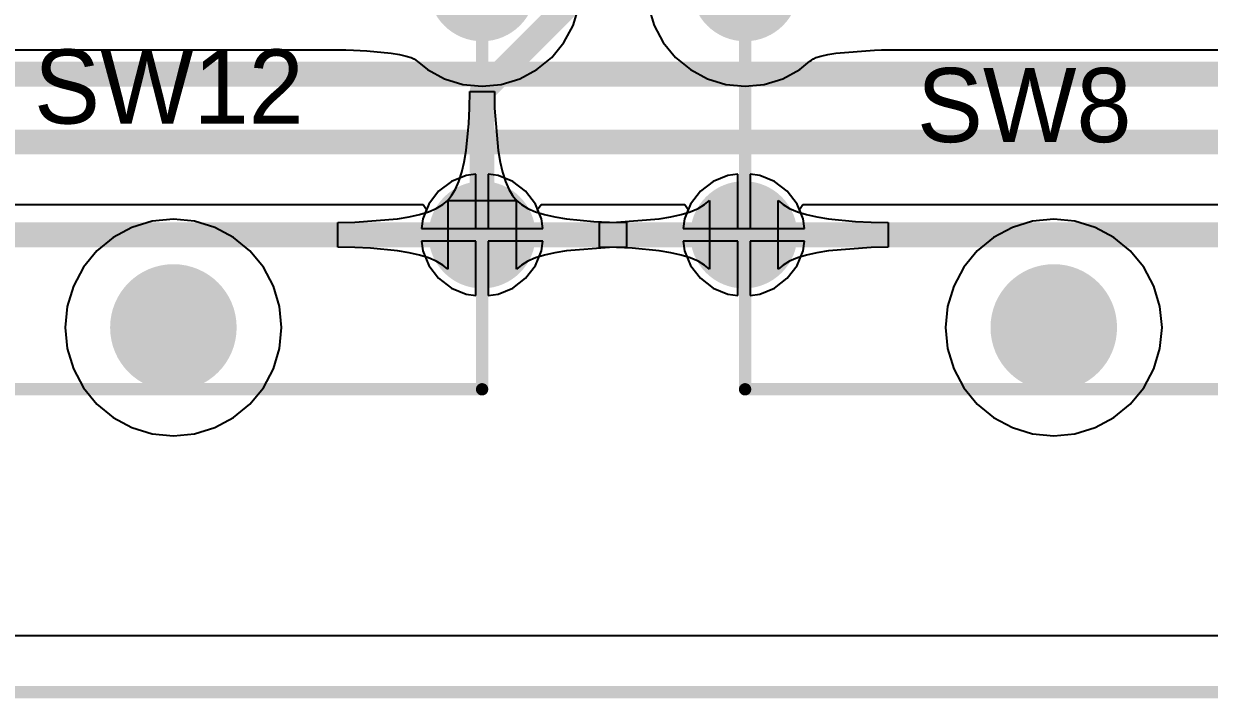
# Model space of a CAD drawing. Header units: millimetres. Extents: x 0 to 140, y 0 to 130.
# Drawn here: x 57.83 to 82.22, y -0.13 to 13.74 of the extents above; entities that cross this region are included whole.
import ezdxf

# ---------------------------------------------------------------- set-up
doc = ezdxf.new("R2010")
doc.units = ezdxf.units.MM
for name, color, linetype in [('BottomLayer', 5, 'Continuous'), ('BottomSolder', 6, 'Continuous'), ('KeepOutLayer', 6, 'Continuous'), ('MultiLayer', 9, 'Continuous'), ('PadHoleLayer', 156, 'Continuous'), ('TopLayer', 1, 'Continuous'), ('TopOverlay', 2, 'Continuous'), ('TopSolder', 216, 'Continuous')]:
    doc.layers.add(name, color=color, linetype=linetype)

# ---------------------------------------------------------------- blocks, each defined once
blk = doc.blocks.new('SW_4P_B_20')
at = {"layer": 'BottomLayer'}
h = blk.add_hatch(color=5, dxfattribs=at)
edge = h.paths.add_edge_path()
edge.add_arc((-0.0254, 4.445), 1.2, 0, 360)
h = blk.add_hatch(color=5, dxfattribs=at)
edge = h.paths.add_edge_path()
edge.add_arc((-6.3754, 2.54), 1, 0, 360)
h = blk.add_hatch(color=5, dxfattribs=at)
edge = h.paths.add_edge_path()
edge.add_arc((6.35, 2.54), 1, 0, 360)
h = blk.add_hatch(color=5, dxfattribs=at)
edge = h.paths.add_edge_path()
edge.add_arc((-6.3754, -2.54), 1, 0, 360)
h = blk.add_hatch(color=5, dxfattribs=at)
edge = h.paths.add_edge_path()
edge.add_arc((6.3246, -2.54), 1, 0, 360)
h = blk.add_hatch(color=5, dxfattribs=at)
edge = h.paths.add_edge_path()
edge.add_arc((-0.0254, -4.445), 1.2, 0, 360)
at = {"layer": 'BottomSolder'}
h = blk.add_hatch(color=6, dxfattribs=at)
edge = h.paths.add_edge_path()
edge.add_arc((-0.0254, 4.445), 1.3016, 0, 360)
h = blk.add_hatch(color=6, dxfattribs=at)
edge = h.paths.add_edge_path()
edge.add_arc((-6.3754, 2.54), 1.1016, 0, 360)
h = blk.add_hatch(color=6, dxfattribs=at)
edge = h.paths.add_edge_path()
edge.add_arc((6.35, 2.54), 1.1016, 0, 360)
h = blk.add_hatch(color=6, dxfattribs=at)
edge = h.paths.add_edge_path()
edge.add_arc((-6.3754, -2.54), 1.1016, 0, 360)
h = blk.add_hatch(color=6, dxfattribs=at)
edge = h.paths.add_edge_path()
edge.add_arc((6.3246, -2.54), 1.1016, 0, 360)
h = blk.add_hatch(color=6, dxfattribs=at)
edge = h.paths.add_edge_path()
edge.add_arc((-0.0254, -4.445), 1.3016, 0, 360)
at = {"layer": 'MultiLayer'}
h = blk.add_hatch(color=9, dxfattribs=at)
edge = h.paths.add_edge_path()
edge.add_arc((-0.0254, 4.445), 1.2, 0, 360)
h = blk.add_hatch(color=9, dxfattribs=at)
edge = h.paths.add_edge_path()
edge.add_arc((-6.3754, 2.54), 1, 0, 360)
h = blk.add_hatch(color=9, dxfattribs=at)
edge = h.paths.add_edge_path()
edge.add_arc((6.35, 2.54), 1, 0, 360)
h = blk.add_hatch(color=9, dxfattribs=at)
edge = h.paths.add_edge_path()
edge.add_arc((-6.3754, -2.54), 1, 0, 360)
h = blk.add_hatch(color=9, dxfattribs=at)
edge = h.paths.add_edge_path()
edge.add_arc((6.3246, -2.54), 1, 0, 360)
h = blk.add_hatch(color=9, dxfattribs=at)
edge = h.paths.add_edge_path()
edge.add_arc((-0.0254, -4.445), 1.2, 0, 360)
at = {"layer": 'PadHoleLayer'}
h = blk.add_hatch(color=156, dxfattribs=at)
edge = h.paths.add_edge_path()
edge.add_arc((-0.0254, 4.445), 1, 0, 360)
h = blk.add_hatch(color=156, dxfattribs=at)
edge = h.paths.add_edge_path()
edge.add_arc((-6.3754, 2.54), 0.6, 0, 360)
h = blk.add_hatch(color=156, dxfattribs=at)
edge = h.paths.add_edge_path()
edge.add_arc((6.35, 2.54), 0.6, 0, 360)
h = blk.add_hatch(color=156, dxfattribs=at)
edge = h.paths.add_edge_path()
edge.add_arc((-6.3754, -2.54), 0.6, 0, 360)
h = blk.add_hatch(color=156, dxfattribs=at)
edge = h.paths.add_edge_path()
edge.add_arc((6.3246, -2.54), 0.6, 0, 360)
h = blk.add_hatch(color=156, dxfattribs=at)
edge = h.paths.add_edge_path()
edge.add_arc((-0.0254, -4.445), 1, 0, 360)
at = {"layer": 'TopLayer'}
h = blk.add_hatch(color=1, dxfattribs=at)
edge = h.paths.add_edge_path()
edge.add_arc((-0.0254, 4.445), 1.2, 0, 360)
h = blk.add_hatch(color=1, dxfattribs=at)
edge = h.paths.add_edge_path()
edge.add_arc((-6.3754, 2.54), 1, 0, 360)
h = blk.add_hatch(color=1, dxfattribs=at)
edge = h.paths.add_edge_path()
edge.add_arc((6.35, 2.54), 1, 0, 360)
h = blk.add_hatch(color=1, dxfattribs=at)
edge = h.paths.add_edge_path()
edge.add_arc((-6.3754, -2.54), 1, 0, 360)
h = blk.add_hatch(color=1, dxfattribs=at)
edge = h.paths.add_edge_path()
edge.add_arc((6.3246, -2.54), 1, 0, 360)
h = blk.add_hatch(color=1, dxfattribs=at)
edge = h.paths.add_edge_path()
edge.add_arc((-0.0254, -4.445), 1.2, 0, 360)
at = {"layer": 'TopSolder'}
h = blk.add_hatch(color=216, dxfattribs=at)
edge = h.paths.add_edge_path()
edge.add_arc((-0.0254, 4.445), 1.3016, 0, 360)
h = blk.add_hatch(color=216, dxfattribs=at)
edge = h.paths.add_edge_path()
edge.add_arc((-6.3754, 2.54), 1.1016, 0, 360)
h = blk.add_hatch(color=216, dxfattribs=at)
edge = h.paths.add_edge_path()
edge.add_arc((6.35, 2.54), 1.1016, 0, 360)
h = blk.add_hatch(color=216, dxfattribs=at)
edge = h.paths.add_edge_path()
edge.add_arc((-6.3754, -2.54), 1.1016, 0, 360)
h = blk.add_hatch(color=216, dxfattribs=at)
edge = h.paths.add_edge_path()
edge.add_arc((6.3246, -2.54), 1.1016, 0, 360)
h = blk.add_hatch(color=216, dxfattribs=at)
edge = h.paths.add_edge_path()
edge.add_arc((-0.0254, -4.445), 1.3016, 0, 360)
at = {"layer": 'TopOverlay', "const_width": 0.254}
for points in [[(6.3246, 5.715), (-6.3754, 5.715)], [(-6.3754, 5.715), (-6.3754, -5.715)], [(6.3246, 5.715), (6.3246, -5.715)], [(6.3246, -5.715), (-6.3754, -5.715)]]:
    blk.add_lwpolyline(points, dxfattribs=at)
at = {"layer": 'TopOverlay', "const_width": 0.127}
for points in [[(-6.4389, 5.715, 1), (-6.3119, 5.715, 1)], [(-6.4389, 5.715, 1), (-6.3119, 5.715, 1)], [(6.2611, 5.715, 1), (6.3881, 5.715, 1)], [(6.2611, 5.715, 1), (6.3881, 5.715, 1)], [(-6.4389, -5.715, 1), (-6.3119, -5.715, 1)], [(-6.4389, -5.715, 1), (-6.3119, -5.715, 1)], [(6.2611, -5.715, 1), (6.3881, -5.715, 1)], [(6.2611, -5.715, 1), (6.3881, -5.715, 1)]]:
    blk.add_lwpolyline(points, format="xyb", close=True, dxfattribs=at)
blk = doc.blocks.new('SW_4P_B_24')
at = {"layer": 'BottomLayer'}
h = blk.add_hatch(color=5, dxfattribs=at)
edge = h.paths.add_edge_path()
edge.add_arc((-0.0254, 4.445), 1.2, 0, 360)
h = blk.add_hatch(color=5, dxfattribs=at)
edge = h.paths.add_edge_path()
edge.add_arc((-6.3754, 2.54), 1, 0, 360)
h = blk.add_hatch(color=5, dxfattribs=at)
edge = h.paths.add_edge_path()
edge.add_arc((6.35, 2.54), 1, 0, 360)
h = blk.add_hatch(color=5, dxfattribs=at)
edge = h.paths.add_edge_path()
edge.add_arc((-6.3754, -2.54), 1, 0, 360)
h = blk.add_hatch(color=5, dxfattribs=at)
edge = h.paths.add_edge_path()
edge.add_arc((6.3246, -2.54), 1, 0, 360)
h = blk.add_hatch(color=5, dxfattribs=at)
edge = h.paths.add_edge_path()
edge.add_arc((-0.0254, -4.445), 1.2, 0, 360)
at = {"layer": 'BottomSolder'}
h = blk.add_hatch(color=6, dxfattribs=at)
edge = h.paths.add_edge_path()
edge.add_arc((-0.0254, 4.445), 1.3016, 0, 360)
h = blk.add_hatch(color=6, dxfattribs=at)
edge = h.paths.add_edge_path()
edge.add_arc((-6.3754, 2.54), 1.1016, 0, 360)
h = blk.add_hatch(color=6, dxfattribs=at)
edge = h.paths.add_edge_path()
edge.add_arc((6.35, 2.54), 1.1016, 0, 360)
h = blk.add_hatch(color=6, dxfattribs=at)
edge = h.paths.add_edge_path()
edge.add_arc((-6.3754, -2.54), 1.1016, 0, 360)
h = blk.add_hatch(color=6, dxfattribs=at)
edge = h.paths.add_edge_path()
edge.add_arc((6.3246, -2.54), 1.1016, 0, 360)
h = blk.add_hatch(color=6, dxfattribs=at)
edge = h.paths.add_edge_path()
edge.add_arc((-0.0254, -4.445), 1.3016, 0, 360)
at = {"layer": 'MultiLayer'}
h = blk.add_hatch(color=9, dxfattribs=at)
edge = h.paths.add_edge_path()
edge.add_arc((-0.0254, 4.445), 1.2, 0, 360)
h = blk.add_hatch(color=9, dxfattribs=at)
edge = h.paths.add_edge_path()
edge.add_arc((-6.3754, 2.54), 1, 0, 360)
h = blk.add_hatch(color=9, dxfattribs=at)
edge = h.paths.add_edge_path()
edge.add_arc((6.35, 2.54), 1, 0, 360)
h = blk.add_hatch(color=9, dxfattribs=at)
edge = h.paths.add_edge_path()
edge.add_arc((-6.3754, -2.54), 1, 0, 360)
h = blk.add_hatch(color=9, dxfattribs=at)
edge = h.paths.add_edge_path()
edge.add_arc((6.3246, -2.54), 1, 0, 360)
h = blk.add_hatch(color=9, dxfattribs=at)
edge = h.paths.add_edge_path()
edge.add_arc((-0.0254, -4.445), 1.2, 0, 360)
at = {"layer": 'PadHoleLayer'}
h = blk.add_hatch(color=156, dxfattribs=at)
edge = h.paths.add_edge_path()
edge.add_arc((-0.0254, 4.445), 1, 0, 360)
h = blk.add_hatch(color=156, dxfattribs=at)
edge = h.paths.add_edge_path()
edge.add_arc((-6.3754, 2.54), 0.6, 0, 360)
h = blk.add_hatch(color=156, dxfattribs=at)
edge = h.paths.add_edge_path()
edge.add_arc((6.35, 2.54), 0.6, 0, 360)
h = blk.add_hatch(color=156, dxfattribs=at)
edge = h.paths.add_edge_path()
edge.add_arc((-6.3754, -2.54), 0.6, 0, 360)
h = blk.add_hatch(color=156, dxfattribs=at)
edge = h.paths.add_edge_path()
edge.add_arc((6.3246, -2.54), 0.6, 0, 360)
h = blk.add_hatch(color=156, dxfattribs=at)
edge = h.paths.add_edge_path()
edge.add_arc((-0.0254, -4.445), 1, 0, 360)
at = {"layer": 'TopLayer'}
h = blk.add_hatch(color=1, dxfattribs=at)
edge = h.paths.add_edge_path()
edge.add_arc((-0.0254, 4.445), 1.2, 0, 360)
h = blk.add_hatch(color=1, dxfattribs=at)
edge = h.paths.add_edge_path()
edge.add_arc((-6.3754, 2.54), 1, 0, 360)
h = blk.add_hatch(color=1, dxfattribs=at)
edge = h.paths.add_edge_path()
edge.add_arc((6.35, 2.54), 1, 0, 360)
h = blk.add_hatch(color=1, dxfattribs=at)
edge = h.paths.add_edge_path()
edge.add_arc((-6.3754, -2.54), 1, 0, 360)
h = blk.add_hatch(color=1, dxfattribs=at)
edge = h.paths.add_edge_path()
edge.add_arc((6.3246, -2.54), 1, 0, 360)
h = blk.add_hatch(color=1, dxfattribs=at)
edge = h.paths.add_edge_path()
edge.add_arc((-0.0254, -4.445), 1.2, 0, 360)
at = {"layer": 'TopSolder'}
h = blk.add_hatch(color=216, dxfattribs=at)
edge = h.paths.add_edge_path()
edge.add_arc((-0.0254, 4.445), 1.3016, 0, 360)
h = blk.add_hatch(color=216, dxfattribs=at)
edge = h.paths.add_edge_path()
edge.add_arc((-6.3754, 2.54), 1.1016, 0, 360)
h = blk.add_hatch(color=216, dxfattribs=at)
edge = h.paths.add_edge_path()
edge.add_arc((6.35, 2.54), 1.1016, 0, 360)
h = blk.add_hatch(color=216, dxfattribs=at)
edge = h.paths.add_edge_path()
edge.add_arc((-6.3754, -2.54), 1.1016, 0, 360)
h = blk.add_hatch(color=216, dxfattribs=at)
edge = h.paths.add_edge_path()
edge.add_arc((6.3246, -2.54), 1.1016, 0, 360)
h = blk.add_hatch(color=216, dxfattribs=at)
edge = h.paths.add_edge_path()
edge.add_arc((-0.0254, -4.445), 1.3016, 0, 360)
at = {"layer": 'TopOverlay', "const_width": 0.254}
for points in [[(6.3246, 5.715), (-6.3754, 5.715)], [(-6.3754, 5.715), (-6.3754, -5.715)], [(6.3246, 5.715), (6.3246, -5.715)], [(6.3246, -5.715), (-6.3754, -5.715)]]:
    blk.add_lwpolyline(points, dxfattribs=at)
at = {"layer": 'TopOverlay', "const_width": 0.127}
for points in [[(-6.4389, 5.715, 1), (-6.3119, 5.715, 1)], [(-6.4389, 5.715, 1), (-6.3119, 5.715, 1)], [(6.2611, 5.715, 1), (6.3881, 5.715, 1)], [(6.2611, 5.715, 1), (6.3881, 5.715, 1)], [(-6.4389, -5.715, 1), (-6.3119, -5.715, 1)], [(-6.4389, -5.715, 1), (-6.3119, -5.715, 1)], [(6.2611, -5.715, 1), (6.3881, -5.715, 1)], [(6.2611, -5.715, 1), (6.3881, -5.715, 1)]]:
    blk.add_lwpolyline(points, format="xyb", close=True, dxfattribs=at)

msp = doc.modelspace()

# ---------------------------------------------------------------- linework, layer by layer
at = {"layer": 'BottomLayer'}
for p, q in [((69.129, 13.703), (69.245, 14.083)), ((70.68, 14.083), (70.796, 13.703)), ((68.942, 13.353), (69.129, 13.703)), ((70.796, 13.703), (70.983, 13.353)), ((57.364, 13.197), (64.452, 13.197)), ((64.452, 13.197), (64.61, 13.195)), ((64.61, 13.195), (64.888, 13.183)), ((64.888, 13.183), (65.384, 13.135)), ((68.69, 13.046), (68.942, 13.353)), ((70.983, 13.353), (71.235, 13.046)), ((74.531, 13.133), (75.333, 13.195)), ((75.333, 13.195), (75.473, 13.197)), ((75.473, 13.197), (82.561, 13.197)), ((65.384, 13.135), (65.556, 13.106)), ((65.556, 13.106), (65.699, 13.072)), ((65.699, 13.072), (65.799, 13.04)), ((65.799, 13.04), (65.852, 13.017)), ((65.852, 13.017), (65.857, 13.014)), ((65.857, 13.014), (65.899, 12.98)), ((65.899, 12.98), (65.925, 12.964)), ((65.925, 12.964), (66.132, 12.794)), ((68.383, 12.794), (68.69, 13.046)), ((71.235, 13.046), (71.542, 12.794)), ((73.793, 12.794), (74, 12.964)), ((74, 12.964), (74.026, 12.98)), ((74.026, 12.98), (74.067, 13.014)), ((74.067, 13.014), (74.073, 13.017)), ((74.073, 13.017), (74.126, 13.04)), ((74.126, 13.04), (74.226, 13.072)), ((74.226, 13.072), (74.369, 13.106)), ((74.369, 13.106), (74.531, 13.133)), ((66.132, 12.794), (66.483, 12.606)), ((68.033, 12.606), (68.383, 12.794)), ((71.542, 12.794), (71.892, 12.606)), ((73.442, 12.606), (73.793, 12.794)), ((66.483, 12.606), (66.863, 12.491)), ((66.863, 12.491), (67.258, 12.452)), ((67.258, 12.452), (67.653, 12.491)), ((67.653, 12.491), (68.033, 12.606)), ((71.892, 12.606), (72.272, 12.491)), ((72.272, 12.491), (72.667, 12.452)), ((72.667, 12.452), (73.062, 12.491)), ((73.062, 12.491), (73.442, 12.606)), ((66.999, 12.003), (67.004, 12.345)), ((67.004, 12.345), (67.512, 12.345)), ((67.512, 12.345), (67.516, 12.003)), ((66.985, 11.686), (66.999, 12.003)), ((67.516, 12.003), (67.585, 11.132)), ((66.93, 11.132), (66.985, 11.686)), ((66.889, 10.894), (66.93, 11.132)), ((67.585, 11.132), (67.627, 10.894)), ((66.838, 10.683), (66.889, 10.894)), ((67.627, 10.894), (67.677, 10.683)), ((66.625, 10.493), (66.363, 10.292)), ((66.93, 10.62), (66.625, 10.493)), ((66.709, 10.338), (66.778, 10.497)), ((66.778, 10.497), (66.838, 10.683)), ((67.131, 10.646), (66.93, 10.62)), ((67.131, 9.525), (67.131, 10.646)), ((67.585, 10.62), (67.385, 10.646)), ((67.385, 10.646), (67.385, 9.525)), ((67.89, 10.493), (67.585, 10.62)), ((67.677, 10.683), (67.737, 10.497)), ((67.737, 10.497), (67.806, 10.338)), ((68.152, 10.292), (67.89, 10.493)), ((72.009, 10.493), (71.747, 10.292)), ((72.314, 10.62), (72.009, 10.493)), ((72.515, 10.646), (72.314, 10.62)), ((72.515, 9.525), (72.515, 10.646)), ((72.969, 10.62), (72.769, 10.646)), ((72.769, 10.646), (72.769, 9.525)), ((73.274, 10.493), (72.969, 10.62)), ((73.536, 10.292), (73.274, 10.493)), ((66.363, 10.292), (66.162, 10.03)), ((66.631, 10.205), (66.709, 10.338)), ((67.806, 10.338), (67.884, 10.205)), ((68.353, 10.03), (68.152, 10.292)), ((71.747, 10.292), (71.546, 10.03)), ((73.737, 10.03), (73.536, 10.292)), ((66.162, 10.03), (66.036, 9.725)), ((66.315, 9.942), (66.447, 10.019)), ((66.447, 10.019), (66.551, 10.106)), ((66.544, 10.098), (66.631, 10.205)), ((67.972, 10.098), (66.544, 10.098)), ((66.551, 10.106), (66.551, 8.69)), ((67.884, 10.205), (67.972, 10.098)), ((67.964, 8.69), (67.964, 10.106)), ((67.964, 10.106), (68.069, 10.019)), ((68.069, 10.019), (68.2, 9.942)), ((68.479, 9.725), (68.353, 10.03)), ((71.546, 10.03), (71.42, 9.725)), ((71.699, 9.942), (71.831, 10.019)), ((71.831, 10.019), (71.935, 10.106)), ((71.935, 10.106), (71.935, 8.69)), ((73.348, 8.69), (73.348, 10.106)), ((73.348, 10.106), (73.453, 10.019)), ((73.453, 10.019), (73.584, 9.942)), ((73.863, 9.725), (73.737, 10.03)), ((65.519, 9.725), (65.759, 9.765)), ((65.759, 9.765), (65.971, 9.815)), ((65.971, 9.815), (66.157, 9.874)), ((66.157, 9.874), (66.315, 9.942)), ((68.2, 9.942), (68.359, 9.874)), ((68.359, 9.874), (68.544, 9.815)), ((68.544, 9.815), (68.757, 9.765)), ((68.757, 9.765), (68.996, 9.725)), ((70.903, 9.725), (71.143, 9.765)), ((71.143, 9.765), (71.355, 9.815)), ((71.355, 9.815), (71.541, 9.874)), ((71.541, 9.874), (71.699, 9.942)), ((73.584, 9.942), (73.743, 9.874)), ((73.743, 9.874), (73.928, 9.815)), ((73.928, 9.815), (74.141, 9.765)), ((74.141, 9.765), (74.38, 9.725)), ((60.056, 9.55), (59.671, 9.344)), ((60.473, 9.677), (60.056, 9.55)), ((60.908, 9.72), (60.473, 9.677)), ((61.342, 9.677), (60.908, 9.72)), ((61.76, 9.55), (61.342, 9.677)), ((62.145, 9.344), (61.76, 9.55)), ((64.291, 9.652), (64.638, 9.657)), ((64.291, 9.144), (64.291, 9.652)), ((64.638, 9.657), (65.519, 9.725)), ((66.036, 9.725), (66.01, 9.525)), ((66.01, 9.525), (67.131, 9.525)), ((67.385, 9.525), (68.506, 9.525)), ((68.506, 9.525), (68.479, 9.725)), ((68.996, 9.725), (69.556, 9.67)), ((69.556, 9.67), (69.877, 9.657)), ((69.674, 9.652), (70.022, 9.657)), ((69.674, 9.144), (69.674, 9.652)), ((69.877, 9.657), (70.225, 9.652)), ((70.022, 9.657), (70.903, 9.725)), ((70.225, 9.652), (70.225, 9.144)), ((71.42, 9.725), (71.394, 9.525)), ((71.394, 9.525), (72.515, 9.525)), ((72.769, 9.525), (73.89, 9.525)), ((73.89, 9.525), (73.863, 9.725)), ((74.38, 9.725), (74.94, 9.67)), ((74.94, 9.67), (75.261, 9.657)), ((75.261, 9.657), (75.609, 9.652)), ((75.609, 9.652), (75.609, 9.144)), ((78.165, 9.55), (77.78, 9.344)), ((78.583, 9.677), (78.165, 9.55)), ((79.017, 9.72), (78.583, 9.677)), ((79.451, 9.677), (79.017, 9.72)), ((79.869, 9.55), (79.451, 9.677)), ((80.254, 9.344), (79.869, 9.55)), ((59.671, 9.344), (59.333, 9.068)), ((62.482, 9.068), (62.145, 9.344)), ((67.131, 9.271), (66.01, 9.271)), ((66.01, 9.271), (66.036, 9.071)), ((67.131, 8.15), (67.131, 9.271)), ((68.506, 9.271), (67.385, 9.271)), ((67.385, 9.271), (67.385, 8.15)), ((68.479, 9.071), (68.506, 9.271)), ((72.515, 9.271), (71.394, 9.271)), ((71.394, 9.271), (71.42, 9.071)), ((72.515, 8.15), (72.515, 9.271)), ((73.89, 9.271), (72.769, 9.271)), ((72.769, 9.271), (72.769, 8.15)), ((73.863, 9.071), (73.89, 9.271)), ((77.78, 9.344), (77.443, 9.068)), ((80.592, 9.068), (80.254, 9.344)), ((59.333, 9.068), (59.056, 8.73)), ((62.759, 8.73), (62.482, 9.068)), ((64.638, 9.139), (64.291, 9.144)), ((64.959, 9.126), (64.638, 9.139)), ((65.519, 9.071), (64.959, 9.126)), ((65.759, 9.031), (65.519, 9.071)), ((65.971, 8.981), (65.759, 9.031)), ((66.036, 9.071), (66.162, 8.766)), ((68.353, 8.766), (68.479, 9.071)), ((68.757, 9.031), (68.544, 8.981)), ((68.996, 9.071), (68.757, 9.031)), ((69.877, 9.139), (68.996, 9.071)), ((70.022, 9.139), (69.674, 9.144)), ((70.225, 9.144), (69.877, 9.139)), ((70.343, 9.126), (70.022, 9.139)), ((70.903, 9.071), (70.343, 9.126)), ((71.143, 9.031), (70.903, 9.071)), ((71.355, 8.981), (71.143, 9.031)), ((71.42, 9.071), (71.546, 8.766)), ((73.737, 8.766), (73.863, 9.071)), ((74.141, 9.031), (73.928, 8.981)), ((74.38, 9.071), (74.141, 9.031)), ((75.261, 9.139), (74.38, 9.071)), ((75.609, 9.144), (75.261, 9.139)), ((77.443, 9.068), (77.166, 8.73)), ((80.869, 8.73), (80.592, 9.068)), ((66.157, 8.922), (65.971, 8.981)), ((66.315, 8.854), (66.157, 8.922)), ((66.447, 8.777), (66.315, 8.854)), ((68.2, 8.854), (68.069, 8.777)), ((68.359, 8.922), (68.2, 8.854)), ((68.544, 8.981), (68.359, 8.922)), ((71.541, 8.922), (71.355, 8.981)), ((71.699, 8.854), (71.541, 8.922)), ((71.831, 8.777), (71.699, 8.854)), ((73.584, 8.854), (73.453, 8.777)), ((73.743, 8.922), (73.584, 8.854)), ((73.928, 8.981), (73.743, 8.922)), ((59.056, 8.73), (58.851, 8.345)), ((62.965, 8.345), (62.759, 8.73)), ((66.162, 8.766), (66.363, 8.504)), ((66.551, 8.69), (66.447, 8.777)), ((68.069, 8.777), (67.964, 8.69)), ((68.152, 8.504), (68.353, 8.766)), ((71.546, 8.766), (71.747, 8.504)), ((71.935, 8.69), (71.831, 8.777)), ((73.453, 8.777), (73.348, 8.69)), ((73.536, 8.504), (73.737, 8.766)), ((77.166, 8.73), (76.96, 8.345)), ((81.074, 8.345), (80.869, 8.73)), ((58.851, 8.345), (58.724, 7.927)), ((63.092, 7.927), (62.965, 8.345)), ((66.363, 8.504), (66.625, 8.303)), ((66.625, 8.303), (66.93, 8.176)), ((67.585, 8.176), (67.89, 8.303)), ((67.89, 8.303), (68.152, 8.504)), ((71.747, 8.504), (72.009, 8.303)), ((72.009, 8.303), (72.314, 8.176)), ((72.969, 8.176), (73.274, 8.303)), ((73.274, 8.303), (73.536, 8.504)), ((76.96, 8.345), (76.833, 7.927)), ((81.201, 7.927), (81.074, 8.345)), ((66.93, 8.176), (67.131, 8.15)), ((67.385, 8.15), (67.585, 8.176)), ((72.314, 8.176), (72.515, 8.15)), ((72.769, 8.15), (72.969, 8.176)), ((58.724, 7.927), (58.681, 7.493)), ((63.134, 7.493), (63.092, 7.927)), ((76.833, 7.927), (76.79, 7.493)), ((81.244, 7.493), (81.201, 7.927)), ((58.681, 7.493), (58.724, 7.059)), ((63.092, 7.059), (63.134, 7.493)), ((76.79, 7.493), (76.833, 7.059)), ((81.201, 7.059), (81.244, 7.493)), ((58.724, 7.059), (58.851, 6.641)), ((62.965, 6.641), (63.092, 7.059)), ((76.833, 7.059), (76.96, 6.641)), ((81.074, 6.641), (81.201, 7.059)), ((58.851, 6.641), (59.056, 6.256)), ((62.759, 6.256), (62.965, 6.641)), ((76.96, 6.641), (77.166, 6.256)), ((80.869, 6.256), (81.074, 6.641)), ((59.056, 6.256), (59.333, 5.918)), ((62.482, 5.918), (62.759, 6.256)), ((77.166, 6.256), (77.443, 5.918)), ((80.592, 5.918), (80.869, 6.256)), ((59.333, 5.918), (59.671, 5.642)), ((62.145, 5.642), (62.482, 5.918)), ((77.443, 5.918), (77.78, 5.642)), ((80.254, 5.642), (80.592, 5.918)), ((59.671, 5.642), (60.056, 5.436)), ((61.76, 5.436), (62.145, 5.642)), ((77.78, 5.642), (78.165, 5.436)), ((79.869, 5.436), (80.254, 5.642)), ((60.056, 5.436), (60.473, 5.309)), ((61.342, 5.309), (61.76, 5.436)), ((78.165, 5.436), (78.583, 5.309)), ((79.451, 5.309), (79.869, 5.436)), ((60.473, 5.309), (60.908, 5.266)), ((60.908, 5.266), (61.342, 5.309)), ((78.583, 5.309), (79.017, 5.266)), ((79.017, 5.266), (79.451, 5.309)), ((138.928, 1.153), (1.153, 1.153))]:
    msp.add_line(p, q, dxfattribs=at)
at = {"layer": 'BottomLayer', "const_width": 0.508}
for points in [[(67.258, 12.345), (73.65, 18.737)], [(67.258, 9.398), (67.258, 12.345)], [(54.532, 9.398), (67.258, 9.398)], [(67.258, 9.398), (72.642, 9.398)], [(72.642, 9.398), (85.367, 9.398)]]:
    msp.add_lwpolyline(points, dxfattribs=at)
at = {"layer": 'BottomLayer', "const_width": 0.254}
for points in [[(67.131, 12.345, 1), (67.385, 12.345, 1)], [(67.131, 12.345, 1), (67.385, 12.345, 1)], [(67.131, 9.398, 1), (67.385, 9.398, 1)], [(67.131, 9.398, 1), (67.385, 9.398, 1)], [(67.131, 9.398, 1), (67.385, 9.398, 1)], [(72.515, 9.398, 1), (72.769, 9.398, 1)], [(72.515, 9.398, 1), (72.769, 9.398, 1)]]:
    msp.add_lwpolyline(points, format="xyb", close=True, dxfattribs=at)
at = {"layer": 'KeepOutLayer', "const_width": 0.254}
msp.add_lwpolyline([(0, 0), (140.081, 0)], dxfattribs=at)
at = {"layer": 'TopLayer'}
for p, q in [((55.745, 10.022), (66.045, 10.022)), ((66.045, 10.022), (66.115, 9.916)), ((68.4, 9.916), (68.471, 10.022)), ((68.471, 10.022), (71.429, 10.022)), ((71.429, 10.022), (71.499, 9.916)), ((73.784, 9.916), (73.855, 10.022)), ((73.855, 10.022), (84.154, 10.022)), ((66.115, 9.916), (66.036, 9.725)), ((68.479, 9.725), (68.4, 9.916)), ((71.499, 9.916), (71.42, 9.725)), ((73.863, 9.725), (73.784, 9.916)), ((60.056, 9.55), (59.671, 9.344)), ((60.473, 9.677), (60.056, 9.55)), ((60.908, 9.72), (60.473, 9.677)), ((61.342, 9.677), (60.908, 9.72)), ((61.76, 9.55), (61.342, 9.677)), ((62.145, 9.344), (61.76, 9.55)), ((66.036, 9.725), (66.01, 9.525)), ((66.01, 9.525), (67.258, 9.525)), ((67.258, 9.525), (68.506, 9.525)), ((68.506, 9.525), (68.479, 9.725)), ((71.42, 9.725), (71.394, 9.525)), ((71.394, 9.525), (72.642, 9.525)), ((72.642, 9.525), (73.89, 9.525)), ((73.89, 9.525), (73.863, 9.725)), ((78.165, 9.55), (77.78, 9.344)), ((78.583, 9.677), (78.165, 9.55)), ((79.017, 9.72), (78.583, 9.677)), ((79.451, 9.677), (79.017, 9.72)), ((79.869, 9.55), (79.451, 9.677)), ((80.254, 9.344), (79.869, 9.55)), ((59.671, 9.344), (59.333, 9.068)), ((62.482, 9.068), (62.145, 9.344)), ((67.131, 9.271), (66.01, 9.271)), ((66.01, 9.271), (66.036, 9.071)), ((67.131, 8.15), (67.131, 9.271)), ((68.506, 9.271), (67.385, 9.271)), ((67.385, 9.271), (67.385, 8.15)), ((68.479, 9.071), (68.506, 9.271)), ((72.515, 9.271), (71.394, 9.271)), ((71.394, 9.271), (71.42, 9.071)), ((72.515, 8.15), (72.515, 9.271)), ((73.89, 9.271), (72.769, 9.271)), ((72.769, 9.271), (72.769, 8.15)), ((73.863, 9.071), (73.89, 9.271)), ((77.78, 9.344), (77.443, 9.068)), ((80.592, 9.068), (80.254, 9.344)), ((59.333, 9.068), (59.056, 8.73)), ((62.759, 8.73), (62.482, 9.068)), ((66.036, 9.071), (66.162, 8.766)), ((68.353, 8.766), (68.479, 9.071)), ((71.42, 9.071), (71.546, 8.766)), ((73.737, 8.766), (73.863, 9.071)), ((77.443, 9.068), (77.166, 8.73)), ((80.869, 8.73), (80.592, 9.068)), ((59.056, 8.73), (58.851, 8.345)), ((62.965, 8.345), (62.759, 8.73)), ((66.162, 8.766), (66.363, 8.504)), ((68.152, 8.504), (68.353, 8.766)), ((71.546, 8.766), (71.747, 8.504)), ((73.536, 8.504), (73.737, 8.766)), ((77.166, 8.73), (76.96, 8.345)), ((81.074, 8.345), (80.869, 8.73)), ((58.851, 8.345), (58.724, 7.927)), ((63.092, 7.927), (62.965, 8.345)), ((66.363, 8.504), (66.625, 8.303)), ((66.625, 8.303), (66.93, 8.176)), ((67.585, 8.176), (67.89, 8.303)), ((67.89, 8.303), (68.152, 8.504)), ((71.747, 8.504), (72.009, 8.303)), ((72.009, 8.303), (72.314, 8.176)), ((72.969, 8.176), (73.274, 8.303)), ((73.274, 8.303), (73.536, 8.504)), ((76.96, 8.345), (76.833, 7.927)), ((81.201, 7.927), (81.074, 8.345)), ((66.93, 8.176), (67.131, 8.15)), ((67.385, 8.15), (67.585, 8.176)), ((72.314, 8.176), (72.515, 8.15)), ((72.769, 8.15), (72.969, 8.176)), ((58.724, 7.927), (58.681, 7.493)), ((63.134, 7.493), (63.092, 7.927)), ((76.833, 7.927), (76.79, 7.493)), ((81.244, 7.493), (81.201, 7.927)), ((58.681, 7.493), (58.724, 7.059)), ((63.092, 7.059), (63.134, 7.493)), ((76.79, 7.493), (76.833, 7.059)), ((81.201, 7.059), (81.244, 7.493)), ((58.724, 7.059), (58.851, 6.641)), ((62.965, 6.641), (63.092, 7.059)), ((76.833, 7.059), (76.96, 6.641)), ((81.074, 6.641), (81.201, 7.059)), ((58.851, 6.641), (59.056, 6.256)), ((62.759, 6.256), (62.965, 6.641)), ((76.96, 6.641), (77.166, 6.256)), ((80.869, 6.256), (81.074, 6.641)), ((59.056, 6.256), (59.333, 5.918)), ((62.482, 5.918), (62.759, 6.256)), ((77.166, 6.256), (77.443, 5.918)), ((80.592, 5.918), (80.869, 6.256)), ((59.333, 5.918), (59.671, 5.642)), ((62.145, 5.642), (62.482, 5.918)), ((77.443, 5.918), (77.78, 5.642)), ((80.254, 5.642), (80.592, 5.918)), ((59.671, 5.642), (60.056, 5.436)), ((61.76, 5.436), (62.145, 5.642)), ((77.78, 5.642), (78.165, 5.436)), ((79.869, 5.436), (80.254, 5.642)), ((60.056, 5.436), (60.473, 5.309)), ((61.342, 5.309), (61.76, 5.436)), ((78.165, 5.436), (78.583, 5.309)), ((79.451, 5.309), (79.869, 5.436)), ((60.473, 5.309), (60.908, 5.266)), ((60.908, 5.266), (61.342, 5.309)), ((78.583, 5.309), (79.017, 5.266)), ((79.017, 5.266), (79.451, 5.309)), ((138.928, 1.153), (1.153, 1.153))]:
    msp.add_line(p, q, dxfattribs=at)
at = {"layer": 'TopLayer', "const_width": 0.508}
for points in [[(25.796, 12.7), (118.828, 12.7)], [(25.4, 11.303), (119.463, 11.303)]]:
    msp.add_lwpolyline(points, dxfattribs=at)

# ---------------------------------------------------------------- block references
at = {"rotation": 180}
for name, p in [('SW_4P_B_20', (60.882, 11.938)), ('SW_4P_B_24', (78.992, 11.938))]:
    msp.add_blockref(name, p, dxfattribs=at)

# ---------------------------------------------------------------- texts
at = {"layer": 'TopOverlay'}
for s, p in [('SW12', (58.04, 11.684)), ('SW8', (76.201, 11.303))]:
    msp.add_text(s, height=1.524, dxfattribs=at).set_placement(p)

doc.saveas('drawing.dxf')
